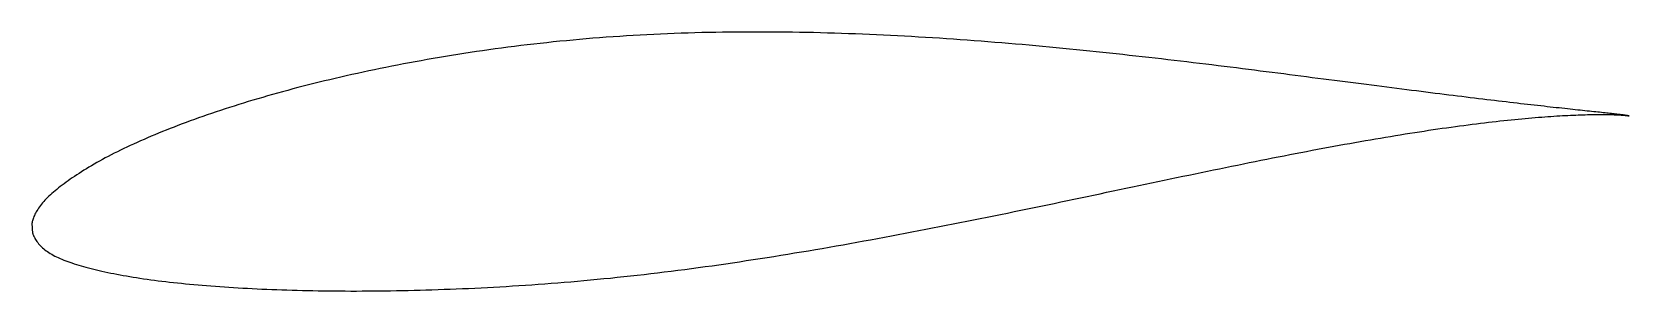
# Model space of a CAD drawing. Header units: metres. Extents: x -23.7 to 48.1, y -4.3 to 7.3.
import ezdxf

# ---------------------------------------------------------------- set-up
doc = ezdxf.new("R2010")
doc.units = ezdxf.units.M

msp = doc.modelspace()

# ---------------------------------------------------------------- linework, layer by layer
msp.add_lwpolyline([(48.061, 3.532), (48.059, 3.532), (48.055, 3.533), (48.048, 3.535), (48.038, 3.537), (48.026, 3.539), (48.01, 3.541), (47.992, 3.544), (47.971, 3.548), (47.948, 3.551), (47.922, 3.555), (47.892, 3.559), (47.861, 3.563), (47.826, 3.568), (47.789, 3.573), (47.749, 3.578), (47.706, 3.583), (47.66, 3.589), (47.612, 3.594), (47.561, 3.6), (47.507, 3.607), (47.451, 3.613), (47.392, 3.62), (47.33, 3.627), (47.265, 3.634), (47.198, 3.641), (47.128, 3.649), (47.055, 3.657), (46.98, 3.665), (46.901, 3.674), (46.821, 3.683), (46.737, 3.692), (46.651, 3.701), (46.562, 3.71), (46.471, 3.72), (46.377, 3.73), (46.28, 3.741), (46.181, 3.751), (46.079, 3.762), (45.974, 3.773), (45.867, 3.785), (45.757, 3.796), (45.645, 3.809), (45.53, 3.821), (45.413, 3.834), (45.293, 3.846), (45.17, 3.86), (45.045, 3.873), (44.917, 3.887), (44.787, 3.901), (44.654, 3.916), (44.518, 3.931), (44.381, 3.946), (44.24, 3.962), (44.097, 3.978), (43.952, 3.994), (43.804, 4.01), (43.654, 4.027), (43.502, 4.045), (43.347, 4.062), (43.189, 4.08), (43.029, 4.099), (42.867, 4.118), (42.702, 4.137), (42.535, 4.156), (42.366, 4.176), (42.194, 4.196), (42.02, 4.217), (41.844, 4.238), (41.665, 4.259), (41.484, 4.281), (41.301, 4.303), (41.115, 4.325), (40.928, 4.348), (40.738, 4.371), (40.545, 4.395), (40.351, 4.419), (40.154, 4.443), (39.956, 4.467), (39.755, 4.492), (39.552, 4.517), (39.347, 4.543), (39.139, 4.569), (38.93, 4.595), (38.718, 4.622), (38.505, 4.649), (38.289, 4.676), (38.071, 4.704), (37.852, 4.731), (37.63, 4.759), (37.407, 4.788), (37.181, 4.817), (36.953, 4.846), (36.724, 4.875), (36.493, 4.905), (36.259, 4.934), (36.024, 4.965), (35.787, 4.995), (35.548, 5.026), (35.308, 5.057), (35.065, 5.088), (34.821, 5.119), (34.575, 5.151), (34.327, 5.183), (34.078, 5.215), (33.827, 5.247), (33.574, 5.28), (33.319, 5.313), (33.063, 5.346), (32.805, 5.379), (32.546, 5.412), (32.285, 5.445), (32.022, 5.479), (31.758, 5.512), (31.492, 5.546), (31.225, 5.579), (30.957, 5.613), (30.686, 5.647), (30.415, 5.681), (30.142, 5.715), (29.868, 5.748), (29.592, 5.782), (29.315, 5.816), (29.037, 5.85), (28.757, 5.884), (28.476, 5.917), (28.194, 5.951), (27.91, 5.985), (27.626, 6.018), (27.34, 6.052), (27.053, 6.085), (26.764, 6.118), (26.475, 6.151), (26.185, 6.184), (25.893, 6.217), (25.601, 6.249), (25.307, 6.281), (25.012, 6.313), (24.717, 6.345), (24.42, 6.376), (24.123, 6.408), (23.824, 6.439), (23.525, 6.469), (23.225, 6.499), (22.924, 6.529), (22.622, 6.559), (22.319, 6.588), (22.016, 6.617), (21.711, 6.646), (21.406, 6.673), (21.101, 6.701), (20.795, 6.728), (20.488, 6.755), (20.18, 6.781), (19.872, 6.807), (19.563, 6.832), (19.254, 6.856), (18.944, 6.881), (18.634, 6.904), (18.323, 6.927), (18.011, 6.949), (17.7, 6.971), (17.387, 6.992), (17.075, 7.013), (16.762, 7.033), (16.449, 7.052), (16.135, 7.071), (15.821, 7.089), (15.507, 7.106), (15.193, 7.123), (14.878, 7.139), (14.564, 7.155), (14.249, 7.169), (13.934, 7.183), (13.619, 7.196), (13.304, 7.209), (12.988, 7.22), (12.673, 7.231), (12.357, 7.241), (12.042, 7.251), (11.727, 7.259), (11.412, 7.267), (11.097, 7.273), (10.781, 7.279), (10.467, 7.284), (10.152, 7.289), (9.837, 7.292), (9.523, 7.294), (9.209, 7.296), (8.895, 7.296), (8.581, 7.296), (8.268, 7.295), (7.955, 7.292), (7.643, 7.289), (7.33, 7.285), (7.019, 7.28), (6.707, 7.274), (6.396, 7.267), (6.086, 7.259), (5.776, 7.249), (5.467, 7.239), (5.158, 7.228), (4.85, 7.216), (4.542, 7.202), (4.235, 7.188), (3.928, 7.173), (3.623, 7.156), (3.318, 7.139), (3.013, 7.12), (2.71, 7.101), (2.407, 7.08), (2.105, 7.058), (1.804, 7.036), (1.503, 7.012), (1.204, 6.987), (0.905, 6.961), (0.608, 6.935), (0.311, 6.907), (0.015, 6.878), (-0.28, 6.848), (-0.574, 6.817), (-0.867, 6.785), (-1.159, 6.752), (-1.449, 6.718), (-1.739, 6.684), (-2.028, 6.648), (-2.315, 6.611), (-2.601, 6.573), (-2.887, 6.535), (-3.171, 6.495), (-3.454, 6.455), (-3.735, 6.414), (-4.016, 6.373), (-4.295, 6.33), (-4.572, 6.286), (-4.849, 6.242), (-5.124, 6.197), (-5.398, 6.151), (-5.67, 6.104), (-5.941, 6.057), (-6.211, 6.009), (-6.479, 5.961), (-6.746, 5.911), (-7.012, 5.861), (-7.275, 5.811), (-7.538, 5.76), (-7.799, 5.708), (-8.058, 5.656), (-8.316, 5.603), (-8.572, 5.549), (-8.826, 5.495), (-9.079, 5.44), (-9.331, 5.385), (-9.58, 5.329), (-9.828, 5.272), (-10.075, 5.215), (-10.319, 5.157), (-10.562, 5.099), (-10.803, 5.04), (-11.043, 4.981), (-11.28, 4.922), (-11.516, 4.861), (-11.75, 4.801), (-11.982, 4.74), (-12.212, 4.678), (-12.441, 4.616), (-12.667, 4.554), (-12.892, 4.491), (-13.114, 4.427), (-13.335, 4.364), (-13.554, 4.3), (-13.771, 4.236), (-13.985, 4.171), (-14.198, 4.106), (-14.409, 4.041), (-14.618, 3.975), (-14.825, 3.909), (-15.029, 3.843), (-15.232, 3.777), (-15.432, 3.71), (-15.631, 3.643), (-15.827, 3.576), (-16.021, 3.509), (-16.213, 3.441), (-16.403, 3.374), (-16.591, 3.306), (-16.776, 3.238), (-16.959, 3.169), (-17.141, 3.101), (-17.319, 3.032), (-17.496, 2.964), (-17.67, 2.895), (-17.842, 2.826), (-18.012, 2.757), (-18.179, 2.688), (-18.345, 2.618), (-18.507, 2.549), (-18.668, 2.48), (-18.826, 2.41), (-18.982, 2.341), (-19.135, 2.271), (-19.286, 2.202), (-19.435, 2.132), (-19.581, 2.063), (-19.725, 1.993), (-19.866, 1.923), (-20.005, 1.854), (-20.142, 1.784), (-20.276, 1.714), (-20.408, 1.645), (-20.537, 1.575), (-20.663, 1.505), (-20.787, 1.436), (-20.909, 1.366), (-21.028, 1.297), (-21.145, 1.228), (-21.259, 1.159), (-21.37, 1.091), (-21.479, 1.022), (-21.586, 0.955), (-21.69, 0.887), (-21.791, 0.82), (-21.89, 0.753), (-21.986, 0.687), (-22.08, 0.621), (-22.171, 0.555), (-22.26, 0.49), (-22.346, 0.425), (-22.429, 0.361), (-22.51, 0.298), (-22.588, 0.235), (-22.663, 0.172), (-22.736, 0.109), (-22.807, 0.048), (-22.874, -0.014), (-22.939, -0.075), (-23.001, -0.136), (-23.061, -0.196), (-23.118, -0.256), (-23.172, -0.316), (-23.224, -0.375), (-23.273, -0.434), (-23.319, -0.492), (-23.363, -0.55), (-23.404, -0.608), (-23.442, -0.665), (-23.478, -0.721), (-23.511, -0.776), (-23.541, -0.831), (-23.568, -0.884), (-23.593, -0.936), (-23.616, -0.987), (-23.635, -1.037), (-23.652, -1.084), (-23.667, -1.129), (-23.679, -1.171), (-23.689, -1.208), (-23.696, -1.24), (-23.701, -1.265), (-23.704, -1.281), (-23.672, -1.74), (-23.67, -1.743), (-23.665, -1.754), (-23.657, -1.771), (-23.645, -1.796), (-23.631, -1.831), (-23.612, -1.872), (-23.591, -1.916), (-23.567, -1.963), (-23.541, -2.01), (-23.511, -2.059), (-23.479, -2.107), (-23.444, -2.155), (-23.406, -2.203), (-23.365, -2.25), (-23.322, -2.296), (-23.276, -2.342), (-23.228, -2.387), (-23.177, -2.431), (-23.123, -2.474), (-23.067, -2.516), (-23.008, -2.558), (-22.946, -2.599), (-22.882, -2.639), (-22.815, -2.678), (-22.745, -2.717), (-22.673, -2.755), (-22.598, -2.792), (-22.52, -2.828), (-22.44, -2.864), (-22.358, -2.899), (-22.272, -2.934), (-22.184, -2.968), (-22.094, -3.001), (-22.001, -3.034), (-21.905, -3.067), (-21.807, -3.099), (-21.706, -3.13), (-21.602, -3.162), (-21.496, -3.193), (-21.388, -3.224), (-21.277, -3.254), (-21.163, -3.285), (-21.047, -3.315), (-20.928, -3.345), (-20.807, -3.374), (-20.683, -3.404), (-20.556, -3.433), (-20.428, -3.461), (-20.296, -3.49), (-20.162, -3.518), (-20.026, -3.545), (-19.887, -3.572), (-19.746, -3.599), (-19.603, -3.625), (-19.457, -3.651), (-19.308, -3.676), (-19.158, -3.701), (-19.004, -3.725), (-18.849, -3.749), (-18.691, -3.773), (-18.531, -3.795), (-18.368, -3.818), (-18.204, -3.84), (-18.036, -3.861), (-17.867, -3.882), (-17.695, -3.902), (-17.521, -3.922), (-17.345, -3.942), (-17.166, -3.961), (-16.986, -3.98), (-16.803, -3.998), (-16.618, -4.016), (-16.43, -4.033), (-16.241, -4.05), (-16.049, -4.066), (-15.855, -4.082), (-15.659, -4.097), (-15.461, -4.112), (-15.261, -4.127), (-15.059, -4.141), (-14.854, -4.154), (-14.648, -4.167), (-14.44, -4.18), (-14.229, -4.192), (-14.017, -4.204), (-13.802, -4.215), (-13.586, -4.225), (-13.368, -4.235), (-13.147, -4.245), (-12.925, -4.254), (-12.701, -4.263), (-12.475, -4.271), (-12.247, -4.278), (-12.017, -4.285), (-11.786, -4.291), (-11.553, -4.298), (-11.317, -4.303), (-11.08, -4.308), (-10.842, -4.312), (-10.601, -4.315), (-10.359, -4.319), (-10.115, -4.321), (-9.87, -4.323), (-9.623, -4.324), (-9.374, -4.325), (-9.123, -4.325), (-8.871, -4.324), (-8.617, -4.323), (-8.362, -4.321), (-8.105, -4.319), (-7.847, -4.316), (-7.587, -4.312), (-7.326, -4.307), (-7.063, -4.302), (-6.799, -4.297), (-6.533, -4.291), (-6.266, -4.284), (-5.998, -4.276), (-5.728, -4.268), (-5.457, -4.259), (-5.184, -4.249), (-4.91, -4.239), (-4.635, -4.228), (-4.359, -4.217), (-4.081, -4.205), (-3.802, -4.192), (-3.522, -4.178), (-3.241, -4.164), (-2.959, -4.149), (-2.675, -4.133), (-2.391, -4.117), (-2.105, -4.099), (-1.819, -4.081), (-1.531, -4.062), (-1.242, -4.043), (-0.952, -4.022), (-0.662, -4.001), (-0.37, -3.979), (-0.077, -3.956), (0.216, -3.932), (0.51, -3.907), (0.806, -3.882), (1.102, -3.855), (1.399, -3.828), (1.696, -3.799), (1.995, -3.77), (2.294, -3.741), (2.593, -3.71), (2.894, -3.678), (3.195, -3.645), (3.497, -3.612), (3.8, -3.577), (4.103, -3.542), (4.406, -3.506), (4.71, -3.469), (5.015, -3.432), (5.32, -3.393), (5.626, -3.353), (5.932, -3.313), (6.239, -3.272), (6.546, -3.23), (6.854, -3.188), (7.161, -3.144), (7.47, -3.1), (7.778, -3.055), (8.087, -3.009), (8.396, -2.963), (8.705, -2.916), (9.015, -2.868), (9.325, -2.819), (9.635, -2.771), (9.945, -2.721), (10.255, -2.67), (10.566, -2.619), (10.876, -2.568), (11.187, -2.516), (11.497, -2.463), (11.808, -2.41), (12.119, -2.356), (12.429, -2.301), (12.74, -2.247), (13.051, -2.191), (13.361, -2.135), (13.672, -2.079), (13.982, -2.023), (14.292, -1.966), (14.602, -1.908), (14.912, -1.851), (15.221, -1.792), (15.531, -1.734), (15.84, -1.675), (16.148, -1.616), (16.457, -1.556), (16.765, -1.497), (17.073, -1.437), (17.38, -1.377), (17.687, -1.316), (17.994, -1.255), (18.3, -1.194), (18.605, -1.134), (18.91, -1.072), (19.215, -1.011), (19.519, -0.949), (19.823, -0.888), (20.126, -0.826), (20.428, -0.764), (20.73, -0.702), (21.031, -0.64), (21.331, -0.578), (21.631, -0.516), (21.93, -0.454), (22.229, -0.392), (22.526, -0.33), (22.823, -0.267), (23.119, -0.205), (23.414, -0.144), (23.708, -0.082), (24.002, -0.02), (24.294, 0.041), (24.586, 0.103), (24.877, 0.164), (25.166, 0.225), (25.455, 0.286), (25.743, 0.346), (26.03, 0.407), (26.316, 0.467), (26.6, 0.527), (26.884, 0.586), (27.167, 0.645), (27.448, 0.704), (27.728, 0.763), (28.008, 0.821), (28.285, 0.879), (28.562, 0.937), (28.838, 0.994), (29.112, 1.051), (29.385, 1.107), (29.657, 1.162), (29.927, 1.218), (30.197, 1.273), (30.464, 1.327), (30.731, 1.381), (30.996, 1.435), (31.26, 1.488), (31.522, 1.54), (31.783, 1.592), (32.042, 1.644), (32.3, 1.695), (32.557, 1.745), (32.811, 1.794), (33.065, 1.843), (33.317, 1.892), (33.567, 1.94), (33.816, 1.987), (34.063, 2.034), (34.308, 2.08), (34.552, 2.125), (34.794, 2.169), (35.034, 2.213), (35.273, 2.257), (35.51, 2.299), (35.746, 2.341), (35.979, 2.382), (36.211, 2.423), (36.441, 2.463), (36.669, 2.502), (36.895, 2.54), (37.12, 2.578), (37.343, 2.615), (37.564, 2.651), (37.782, 2.687), (38, 2.721), (38.215, 2.755), (38.428, 2.789), (38.639, 2.822), (38.848, 2.854), (39.055, 2.885), (39.261, 2.915), (39.464, 2.945), (39.665, 2.974), (39.864, 3.002), (40.061, 3.03), (40.256, 3.057), (40.449, 3.083), (40.64, 3.108), (40.829, 3.133), (41.015, 3.157), (41.2, 3.18), (41.382, 3.203), (41.562, 3.225), (41.74, 3.246), (41.915, 3.266), (42.089, 3.286), (42.26, 3.305), (42.429, 3.324), (42.595, 3.341), (42.76, 3.358), (42.922, 3.374), (43.081, 3.39), (43.239, 3.405), (43.394, 3.419), (43.547, 3.433), (43.697, 3.446), (43.845, 3.459), (43.991, 3.47), (44.134, 3.481), (44.275, 3.492), (44.413, 3.502), (44.549, 3.512), (44.683, 3.521), (44.814, 3.529), (44.943, 3.537), (45.069, 3.544), (45.193, 3.551), (45.314, 3.557), (45.433, 3.562), (45.549, 3.567), (45.662, 3.572), (45.774, 3.576), (45.882, 3.58), (45.988, 3.583), (46.092, 3.586), (46.193, 3.589), (46.291, 3.591), (46.387, 3.593), (46.48, 3.594), (46.571, 3.595), (46.659, 3.596), (46.744, 3.596), (46.827, 3.596), (46.907, 3.595), (46.985, 3.595), (47.06, 3.594), (47.132, 3.593), (47.201, 3.591), (47.268, 3.589), (47.332, 3.588), (47.394, 3.585), (47.453, 3.583), (47.509, 3.581), (47.563, 3.578), (47.613, 3.575), (47.661, 3.573), (47.707, 3.57), (47.749, 3.567), (47.789, 3.564), (47.827, 3.561), (47.861, 3.558), (47.893, 3.555), (47.922, 3.552), (47.948, 3.549), (47.972, 3.546), (47.992, 3.543), (48.01, 3.541), (48.026, 3.538), (48.038, 3.536), (48.048, 3.535), (48.055, 3.533), (48.059, 3.532), (48.061, 3.532)], close=True)

doc.saveas('drawing.dxf')
